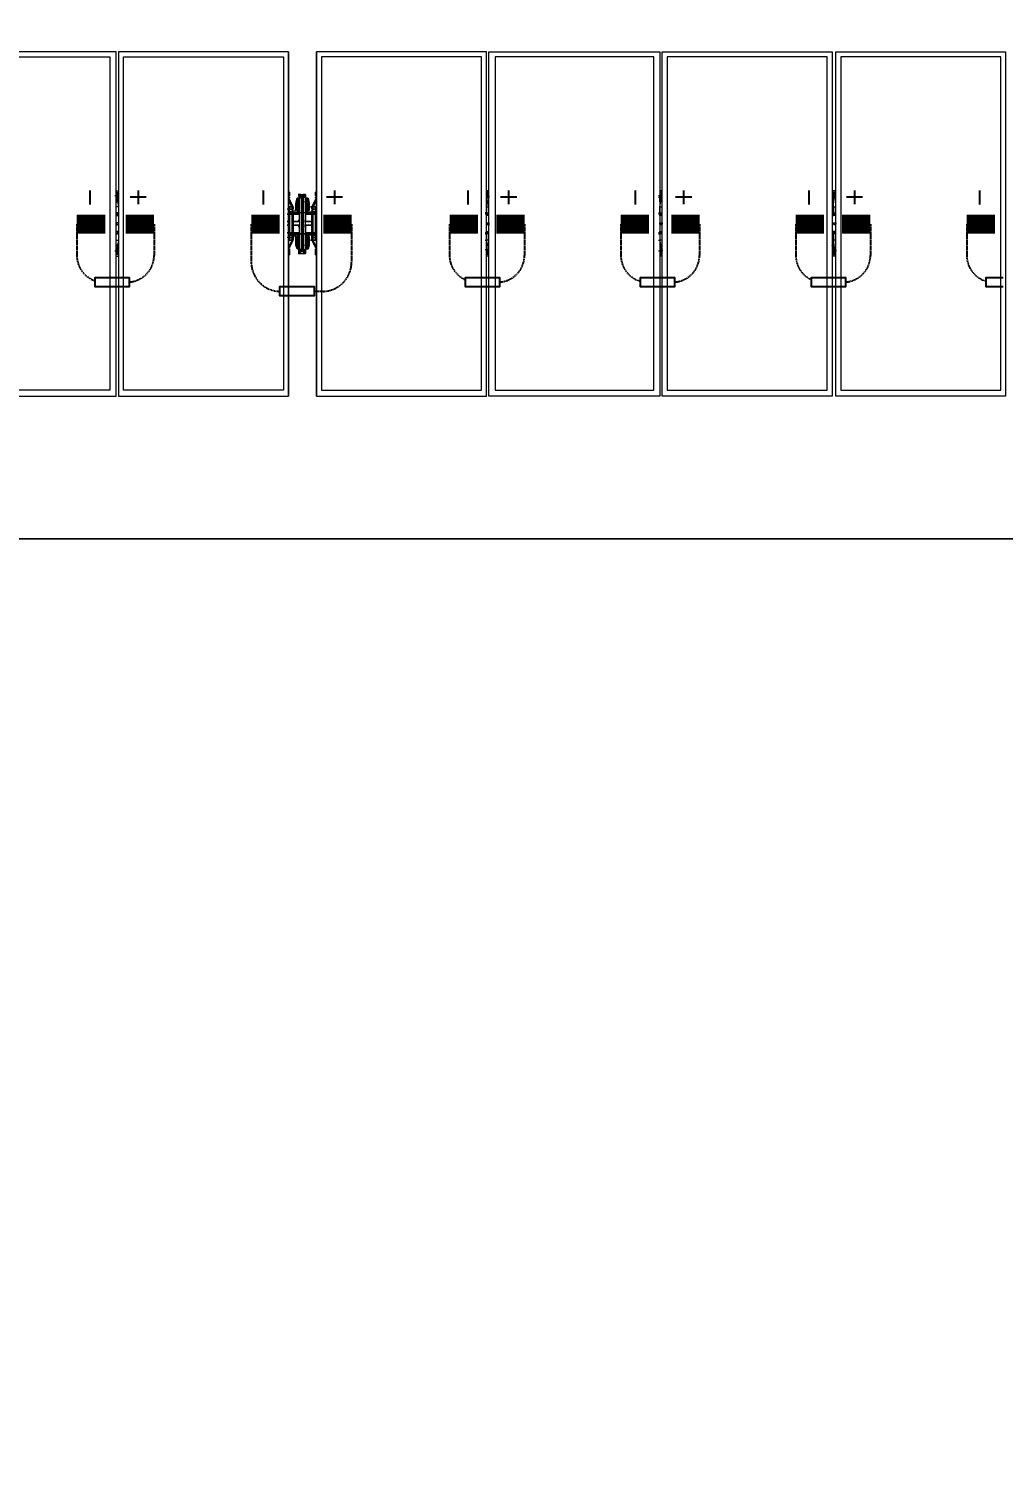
# Model space of a CAD drawing. Header units: feet. Extents: x -327 to 55127, y -2634 to 4121.
# Drawn here: x 2194.1 to 2450.3, y 2257.4 to 2634.7 of the extents above; entities that cross this region are included whole.
import ezdxf
from ezdxf.enums import TextEntityAlignment as Align
from ezdxf.lldxf.tags import DXFTag

# ---------------------------------------------------------------- set-up
doc = ezdxf.new("R2018")
doc.units = ezdxf.units.FT
doc.header["$MEASUREMENT"] = 0
doc.linetypes.add('HIDDEN', pattern=[0.375, 0.25, -0.125])
for name, color, linetype in [('E-DC HARNESS-NEG', 170, 'DC HARNESS CABLE'), ('E-HARN-COMP', 8, 'Continuous'), ('E-TRNK-CABL-NEG', 6, 'HIDDEN'), ('E-TRUNK-CABLE-POS', 6, 'HIDDEN'), ('G-ANNO-TEXT', 1, 'Continuous'), ('Polarity-Text', 7, 'Continuous')]:
    doc.layers.add(name, color=color, linetype=linetype)
doc.styles.add('NEI-A', font='arial.ttf')
doc.styles.get("Standard").update_dxf_attribs({"font": 'arial.ttf'})
tags = doc.linetypes.add('DC HARNESS CABLE', pattern='A,0.5,-0.2,["DH",Standard,S=0.1,R=0,X=-0.1,Y=-0.05],-0.2', length=0.9).pattern_tags.tags
tags[6] = DXFTag(74, 10)

# ---------------------------------------------------------------- blocks, each defined once
blk = doc.blocks.new('A$Cc93f9aa1')
at = {"lineweight": 5}
for points in [[(1.4583, 0), (1.2283, 0), (1.2283, 0.4666), (1.4583, 0.4666)], [(1.4633, 0.4666), (1.6933, 0.4666), (1.6933, 0), (1.4633, 0)], [(1.6966, 0.4666), (1.9283, 0.4666), (1.9283, 0), (1.6966, 0)], [(1.9316, 0), (2.1616, 0), (2.1616, 0.4666), (1.9316, 0.4666)], [(2.1999, 0), (2.4299, 0), (2.4299, 0.4666), (2.1999, 0.4666)], [(2.6649, 0.4666), (2.4332, 0.4666), (2.4332, 0), (2.6649, 0)], [(1.4516, 0.4583), (1.2349, 0.4583), (1.2349, 0.0067), (1.4516, 0.0067)], [(1.6866, 0.4583), (1.4699, 0.4583), (1.4699, 0.0067), (1.6866, 0.0067)], [(1.9199, 0.4583), (1.7049, 0.4583), (1.7049, 0.0067), (1.9199, 0.0067)], [(2.1549, 0.4583), (1.9383, 0.4583), (1.9383, 0.0067), (2.1549, 0.0067)], [(2.2066, 0.4583), (2.4232, 0.4583), (2.4232, 0.0067), (2.2066, 0.0067)], [(2.4416, 0.4583), (2.6566, 0.4583), (2.6566, 0.0067), (2.4416, 0.0067)], [(2.1632, 0.27), (2.1632, 0.2667), (2.1632, 0.27), (2.1632, 0.275), (2.1616, 0.275), (2.1632, 0.275)], [(2.1866, 0.2683), (2.1849, 0.2683), (2.1849, 0.2733), (2.1849, 0.2717), (2.1832, 0.2717), (2.1849, 0.2717), (2.1866, 0.2717), (2.1849, 0.2717), (2.1832, 0.27), (2.1849, 0.27), (2.1849, 0.2683)], [(2.1866, 0.2733), (2.1849, 0.2733)], [(2.1982, 0.2667), (2.1982, 0.27), (2.1982, 0.275), (2.1999, 0.275), (2.1982, 0.275), (2.1982, 0.27)], [(2.1699, 0.255), (2.1682, 0.255), (2.1666, 0.2533), (2.1682, 0.255), (2.1682, 0.2517), (2.1666, 0.2517), (2.1682, 0.2517), (2.1682, 0.255)], [(2.1666, 0.2517), (2.1666, 0.2533)], [(2.1732, 0.2567), (2.1732, 0.2517), (2.1732, 0.25), (2.1749, 0.25), (2.1749, 0.255), (2.1732, 0.255), (2.1732, 0.2567), (2.1732, 0.2583), (2.1732, 0.2667), (2.1749, 0.2667), (2.1732, 0.2667), (2.1716, 0.2617), (2.1716, 0.25), (2.1716, 0.2517), (2.1716, 0.25), (2.1716, 0.2617), (2.1732, 0.2667), (2.1732, 0.2583), (2.1749, 0.2583), (2.1749, 0.255), (2.1732, 0.255), (2.1732, 0.2567), (2.1732, 0.2583), (2.1749, 0.2583), (2.1749, 0.2667), (2.1766, 0.2667), (2.1749, 0.2667), (2.1749, 0.2583), (2.1749, 0.255), (2.1749, 0.25), (2.1732, 0.25)], [(2.1799, 0.2683), (2.1799, 0.2467), (2.1766, 0.2467), (2.1766, 0.2683)], [(2.1782, 0.2617), (2.1766, 0.2617)], [(2.1816, 0.27), (2.1799, 0.27), (2.1782, 0.27), (2.1799, 0.27)], [(2.1832, 0.2683), (2.1816, 0.2683), (2.1799, 0.2683), (2.1816, 0.2683), (2.1799, 0.2683), (2.1816, 0.2683)], [(2.1816, 0.2683), (2.1799, 0.2683)], [(2.1816, 0.27), (2.1832, 0.27)], [(2.1832, 0.2683), (2.1816, 0.2683), (2.1816, 0.27), (2.1832, 0.27), (2.1816, 0.27), (2.1832, 0.27), (2.1816, 0.27), (2.1816, 0.2683)], [(2.1816, 0.2683), (2.1816, 0.2467), (2.1849, 0.2467), (2.1849, 0.2683)], [(2.1866, 0.2667), (2.1882, 0.2667), (2.1882, 0.2583), (2.1866, 0.2583), (2.1866, 0.2667), (2.1849, 0.2667), (2.1866, 0.2667), (2.1866, 0.2583), (2.1882, 0.2583), (2.1882, 0.2667)], [(2.1866, 0.2617), (2.1849, 0.2617)], [(2.1866, 0.2617), (2.1849, 0.2617)], [(2.1882, 0.2567), (2.1882, 0.2583), (2.1882, 0.2567), (2.1882, 0.2517), (2.1882, 0.25), (2.1866, 0.25), (2.1866, 0.255), (2.1882, 0.255)], [(2.1882, 0.2667), (2.1899, 0.2617), (2.1899, 0.25), (2.1899, 0.2517), (2.1899, 0.25), (2.1899, 0.2617)], [(2.1899, 0.25), (2.1899, 0.26), (2.1899, 0.25), (2.1916, 0.25)], [(2.1949, 0.255), (2.1932, 0.255), (2.1949, 0.2533), (2.1932, 0.255)], [(2.1949, 0.2517), (2.1932, 0.2517), (2.1932, 0.215), (2.1949, 0.215), (2.1932, 0.215), (2.1932, 0.2517), (2.1949, 0.2517), (2.1932, 0.2517), (2.1932, 0.255), (2.1932, 0.2517)], [(2.1982, 0.2517), (2.1949, 0.2517), (2.1949, 0.2533), (2.1949, 0.2517)], [(1.4599, 0.235), (1.4616, 0.2333), (1.4616, 0.2317), (1.4583, 0.2317), (1.4583, 0.2333), (1.4599, 0.2333)], [(1.6949, 0.235), (1.6949, 0.2333), (1.6966, 0.2333), (1.6966, 0.2317), (1.6949, 0.2317), (1.6933, 0.2317), (1.6933, 0.2333)], [(1.9283, 0.235), (1.9299, 0.235), (1.9299, 0.2333), (1.9316, 0.2333), (1.9316, 0.2317), (1.9299, 0.2317), (1.9283, 0.2317), (1.9283, 0.2333)], [(2.1632, 0.2467), (2.1632, 0.245), (2.1616, 0.245), (2.1632, 0.245), (2.1649, 0.245), (2.1649, 0.2467), (2.1649, 0.2483), (2.1632, 0.2483)], [(2.1632, 0.235), (2.1616, 0.235)], [(2.1632, 0.235), (2.1616, 0.235)], [(2.1649, 0.2483), (2.1632, 0.2467), (2.1649, 0.245), (2.1666, 0.2467)], [(2.1649, 0.2483), (2.1632, 0.2467), (2.1649, 0.245), (2.1666, 0.2467)], [(2.1649, 0.2483), (2.1666, 0.2483)], [(2.1666, 0.245), (2.1666, 0.2483), (2.1666, 0.2467), (2.1649, 0.2467), (2.1666, 0.2467), (2.1649, 0.2467), (2.1666, 0.2467), (2.1649, 0.2467), (2.1666, 0.2467), (2.1649, 0.2467), (2.1666, 0.2467), (2.1649, 0.2467), (2.1666, 0.2467), (2.1649, 0.2467), (2.1666, 0.2467), (2.1649, 0.2467), (2.1666, 0.2467), (2.1649, 0.2467), (2.1666, 0.2467), (2.1649, 0.2467), (2.1666, 0.2467), (2.1666, 0.245), (2.1649, 0.245)], [(2.1666, 0.215), (2.1682, 0.215), (2.1682, 0.2517), (2.1666, 0.2517), (2.1682, 0.2517), (2.1682, 0.215)], [(2.1766, 0.245), (2.1682, 0.245)], [(2.1749, 0.2483), (2.1766, 0.2483)], [(2.1866, 0.2483), (2.1849, 0.2483)], [(2.1932, 0.245), (2.1849, 0.245)], [(2.1882, 0.25), (2.1866, 0.2483), (2.1866, 0.25), (2.1866, 0.2483), (2.1882, 0.25), (2.1866, 0.2483), (2.1882, 0.2483), (2.1866, 0.2483)], [(2.1966, 0.2483), (2.1949, 0.2467), (2.1966, 0.245), (2.1982, 0.2467)], [(2.1966, 0.2483), (2.1949, 0.2467), (2.1966, 0.245), (2.1982, 0.2467)], [(2.1966, 0.245), (2.1982, 0.245), (2.1982, 0.2467), (2.1982, 0.2483), (2.1966, 0.2483), (2.1949, 0.2483), (2.1949, 0.2467), (2.1949, 0.245)], [(2.2016, 0.245), (2.1999, 0.245)], [(2.2016, 0.235), (2.1999, 0.235)], [(2.2016, 0.235), (2.1999, 0.235)], [(2.4332, 0.235), (2.4316, 0.235), (2.4316, 0.2333), (2.4299, 0.2333), (2.4299, 0.2317), (2.4316, 0.2317), (2.4332, 0.2317), (2.4332, 0.2333)], [(2.1632, 0.23), (2.1616, 0.23)], [(2.1632, 0.23), (2.1616, 0.23)], [(2.1632, 0.2167), (2.1649, 0.2167), (2.1649, 0.2183), (2.1666, 0.2183), (2.1649, 0.2183), (2.1666, 0.2183), (2.1649, 0.2183), (2.1666, 0.2183), (2.1649, 0.2183), (2.1666, 0.2183), (2.1649, 0.2183), (2.1649, 0.2167), (2.1666, 0.2167), (2.1666, 0.2183), (2.1666, 0.22), (2.1649, 0.22), (2.1632, 0.22), (2.1616, 0.22), (2.1632, 0.22), (2.1632, 0.2183)], [(2.1649, 0.22), (2.1632, 0.2183), (2.1649, 0.2167), (2.1666, 0.2183)], [(2.1649, 0.22), (2.1632, 0.2183), (2.1649, 0.2167), (2.1666, 0.2183)], [(2.1649, 0.22), (2.1632, 0.22), (2.1632, 0.2183), (2.1632, 0.2167), (2.1649, 0.2167), (2.1666, 0.2167), (2.1666, 0.2183), (2.1666, 0.22)], [(2.1649, 0.2167), (2.1666, 0.2167), (2.1666, 0.2183), (2.1649, 0.2183), (2.1649, 0.22), (2.1666, 0.22), (2.1666, 0.2183), (2.1649, 0.2183), (2.1666, 0.2183), (2.1649, 0.2183), (2.1666, 0.2183), (2.1649, 0.2183), (2.1666, 0.2183), (2.1649, 0.2183), (2.1666, 0.2183), (2.1649, 0.2183), (2.1649, 0.22), (2.1666, 0.22), (2.1666, 0.2183), (2.1666, 0.2167)], [(2.1682, 0.22), (2.1766, 0.22)], [(2.1732, 0.1983), (2.1716, 0.205), (2.1716, 0.215), (2.1716, 0.2133), (2.1716, 0.215), (2.1716, 0.205)], [(2.1732, 0.2133), (2.1732, 0.2083), (2.1732, 0.21), (2.1749, 0.21), (2.1749, 0.2117), (2.1749, 0.215), (2.1732, 0.215), (2.1732, 0.2083), (2.1732, 0.2067), (2.1732, 0.2083), (2.1732, 0.21), (2.1749, 0.21), (2.1749, 0.2117), (2.1749, 0.215), (2.1749, 0.2167), (2.1732, 0.215), (2.1749, 0.2167), (2.1732, 0.215), (2.1749, 0.2167), (2.1749, 0.215), (2.1732, 0.215)], [(2.1849, 0.22), (2.1932, 0.22)], [(2.1882, 0.2167), (2.1866, 0.2167), (2.1882, 0.215), (2.1866, 0.2167), (2.1882, 0.215), (2.1866, 0.2167), (2.1882, 0.2167), (2.1866, 0.2167), (2.1849, 0.2167), (2.1866, 0.2167)], [(2.1882, 0.2067), (2.1882, 0.2083), (2.1882, 0.215), (2.1866, 0.215), (2.1866, 0.2117), (2.1866, 0.21), (2.1882, 0.21), (2.1882, 0.2083)], [(2.1882, 0.1983), (2.1899, 0.205), (2.1899, 0.215), (2.1899, 0.2133), (2.1899, 0.215), (2.1899, 0.205)], [(2.1966, 0.22), (2.1949, 0.2183), (2.1966, 0.2167), (2.1982, 0.2183)], [(2.1966, 0.22), (2.1949, 0.2183), (2.1966, 0.2167), (2.1982, 0.2183)], [(2.1966, 0.2167), (2.1982, 0.2167), (2.1982, 0.2183), (2.1982, 0.22), (2.1966, 0.22), (2.1949, 0.22), (2.1949, 0.2183), (2.1949, 0.2167)], [(2.1982, 0.2183), (2.1966, 0.2183)], [(2.1982, 0.2183), (2.1966, 0.2183)], [(2.2016, 0.23), (2.1999, 0.23)], [(2.2016, 0.23), (2.1999, 0.23)], [(2.2016, 0.22), (2.1999, 0.22)], [(2.1616, 0.19), (2.1632, 0.19), (2.1632, 0.195), (2.1632, 0.19)], [(2.1666, 0.21), (2.1666, 0.2117), (2.1666, 0.2133), (2.1632, 0.2133), (2.1632, 0.21)], [(2.1632, 0.1983), (2.1632, 0.1967)], [(2.1666, 0.2133), (2.1682, 0.2133), (2.1682, 0.21), (2.1682, 0.2133)], [(2.1699, 0.21), (2.1682, 0.21), (2.1682, 0.2117), (2.1666, 0.2117), (2.1682, 0.2117), (2.1682, 0.21)], [(2.1732, 0.1983), (2.1732, 0.2067), (2.1749, 0.2067), (2.1749, 0.1983)], [(2.1732, 0.1983), (2.1749, 0.1983), (2.1749, 0.2067), (2.1732, 0.2067)], [(2.1749, 0.21), (2.1749, 0.2067)], [(2.1766, 0.1983), (2.1749, 0.1983)], [(2.1782, 0.2033), (2.1766, 0.2033)], [(2.1782, 0.2033), (2.1766, 0.2033)], [(2.1799, 0.195), (2.1782, 0.195)], [(2.1832, 0.1983), (2.1816, 0.1983), (2.1799, 0.1983), (2.1816, 0.1983)], [(2.1832, 0.1967), (2.1816, 0.1967)], [(2.1866, 0.2033), (2.1849, 0.2033)], [(2.1866, 0.2033), (2.1849, 0.2033)], [(2.1866, 0.1983), (2.1849, 0.1983)], [(2.1866, 0.2067), (2.1866, 0.21)], [(2.1882, 0.1983), (2.1866, 0.1983), (2.1866, 0.2067), (2.1882, 0.2067)], [(2.1882, 0.1983), (2.1882, 0.2067), (2.1866, 0.2067), (2.1866, 0.1983)], [(2.1949, 0.21), (2.1932, 0.21)], [(2.1982, 0.1967), (2.1982, 0.1983)], [(2.1999, 0.19), (2.1982, 0.19), (2.1982, 0.195), (2.1982, 0.19)]]:
    blk.add_lwpolyline(points, close=True, dxfattribs=at)
for points in [[(2.1616, 0.4666), (2.1616, 0)], [(2.1999, 0), (2.1999, 0.4666)], [(2.1549, 0.0067), (2.1549, 0.4583)], [(2.2066, 0.0067), (2.2066, 0.4583)], [(1.4583, 0.2767), (1.4633, 0.2767)], [(1.4616, 0.2683), (1.4616, 0.27), (1.4616, 0.2733), (1.4599, 0.2733), (1.4599, 0.275), (1.4616, 0.275)], [(1.4599, 0.275), (1.4599, 0.2733), (1.4599, 0.27)], [(1.4633, 0.255), (1.4616, 0.255), (1.4616, 0.2633), (1.4599, 0.2733)], [(1.6933, 0.2767), (1.6966, 0.2767)], [(1.6949, 0.2733), (1.6949, 0.275), (1.6949, 0.2733)], [(1.6966, 0.2683), (1.6966, 0.27), (1.6966, 0.2717), (1.6949, 0.2717), (1.6949, 0.2733), (1.6949, 0.27)], [(1.6983, 0.255), (1.6966, 0.255), (1.6966, 0.2567), (1.6949, 0.2633), (1.6949, 0.2733)], [(1.9283, 0.2767), (1.9316, 0.2767)], [(1.9283, 0.2733), (1.9283, 0.27)], [(1.9333, 0.255), (1.9316, 0.255), (1.9316, 0.2567), (1.9299, 0.2633), (1.9299, 0.2733), (1.9299, 0.275), (1.9299, 0.27), (1.9316, 0.2683)], [(2.1799, 0.2467), (2.1799, 0.2667), (2.1799, 0.2683), (2.1799, 0.27), (2.1782, 0.27), (2.1766, 0.27), (2.1782, 0.27), (2.1766, 0.27), (2.1766, 0.2733), (2.1766, 0.2717), (2.1782, 0.2717), (2.1766, 0.2717), (2.1766, 0.2733), (2.1766, 0.2683), (2.1782, 0.2683), (2.1766, 0.2683), (2.1766, 0.27), (2.1766, 0.2617), (2.1766, 0.2383), (2.1766, 0.235), (2.1782, 0.235), (2.1766, 0.235), (2.1782, 0.235), (2.1766, 0.235), (2.1682, 0.235), (2.1682, 0.23), (2.1766, 0.23), (2.1782, 0.23), (2.1766, 0.23), (2.1782, 0.23), (2.1766, 0.23), (2.1782, 0.23), (2.1766, 0.23), (2.1782, 0.23), (2.1766, 0.23), (2.1782, 0.23)], [(2.1766, 0.2733), (2.1832, 0.2733), (2.1849, 0.2733), (2.1782, 0.2733), (2.1766, 0.2733), (2.1782, 0.2733), (2.1766, 0.2733), (2.1782, 0.2733)], [(2.1849, 0.2367), (2.1849, 0.235), (2.1866, 0.235), (2.1849, 0.235), (2.1849, 0.2383), (2.1849, 0.2617), (2.1849, 0.27), (2.1866, 0.27), (2.1849, 0.27), (2.1866, 0.27), (2.1849, 0.27), (2.1866, 0.27), (2.1849, 0.27), (2.1849, 0.2733), (2.1849, 0.2717)], [(2.1849, 0.2733), (2.1866, 0.2733)], [(2.4332, 0.2767), (2.4299, 0.2767)], [(2.4316, 0.255), (2.4299, 0.255), (2.4299, 0.2567), (2.4316, 0.2633), (2.4316, 0.2733), (2.4316, 0.275), (2.4316, 0.27), (2.4299, 0.2683)], [(2.4332, 0.27), (2.4332, 0.2733)], [(1.4633, 0.2467), (1.4616, 0.2467), (1.4616, 0.255)], [(1.6983, 0.2467), (1.6966, 0.2467), (1.6966, 0.255)], [(1.9333, 0.2467), (1.9316, 0.2467), (1.9316, 0.255)], [(2.1632, 0.2517), (2.1666, 0.2517), (2.1632, 0.2517), (2.1632, 0.25), (2.1616, 0.25), (2.1616, 0.2517), (2.1632, 0.2517), (2.1632, 0.255), (2.1666, 0.255), (2.1666, 0.2533), (2.1666, 0.255), (2.1682, 0.255), (2.1632, 0.265), (2.1682, 0.255), (2.1666, 0.255), (2.1632, 0.255), (2.1632, 0.2517), (2.1632, 0.25), (2.1616, 0.25), (2.1616, 0.215), (2.1632, 0.215), (2.1632, 0.2133), (2.1666, 0.2133), (2.1666, 0.2117), (2.1666, 0.21), (2.1682, 0.21), (2.1632, 0.2), (2.1682, 0.21), (2.1666, 0.21), (2.1632, 0.21), (2.1632, 0.2133), (2.1616, 0.2133), (2.1616, 0.215), (2.1616, 0.2133)], [(2.1632, 0.2667), (2.1632, 0.2667)], [(2.1632, 0.2667), (2.1632, 0.2667)], [(2.1799, 0.2717), (2.1782, 0.2717), (2.1766, 0.2717), (2.1782, 0.27), (2.1799, 0.27), (2.1799, 0.2683), (2.1799, 0.2667), (2.1816, 0.2667), (2.1832, 0.2667), (2.1816, 0.2667), (2.1799, 0.2667), (2.1799, 0.2467), (2.1799, 0.2683), (2.1766, 0.2683), (2.1766, 0.2467), (2.1799, 0.2467), (2.1799, 0.2183), (2.1799, 0.1967), (2.1766, 0.1967), (2.1766, 0.2183), (2.1749, 0.2183), (2.1749, 0.2167), (2.1766, 0.2167), (2.1749, 0.2167), (2.1766, 0.2167), (2.1749, 0.2167), (2.1766, 0.2167), (2.1749, 0.2167), (2.1766, 0.2167), (2.1682, 0.2167)], [(2.1699, 0.235), (2.1682, 0.235), (2.1766, 0.235), (2.1766, 0.2383), (2.1766, 0.2617), (2.1766, 0.27), (2.1782, 0.27), (2.1766, 0.27), (2.1782, 0.27)], [(2.1682, 0.2483), (2.1766, 0.2483), (2.1749, 0.2483), (2.1732, 0.25), (2.1749, 0.2483), (2.1766, 0.2483), (2.1749, 0.2483), (2.1732, 0.25), (2.1716, 0.25), (2.1716, 0.26), (2.1716, 0.25), (2.1732, 0.25), (2.1749, 0.2483), (2.1732, 0.25), (2.1749, 0.2483), (2.1749, 0.25), (2.1749, 0.2483), (2.1749, 0.2467), (2.1766, 0.2467), (2.1766, 0.2183), (2.1799, 0.2183), (2.1799, 0.2467), (2.1816, 0.2467), (2.1816, 0.2183), (2.1849, 0.2183), (2.1849, 0.2467), (2.1866, 0.2467), (2.1866, 0.2483), (2.1849, 0.2483), (2.1932, 0.2483)], [(2.1732, 0.26), (2.1732, 0.26)], [(2.1732, 0.26), (2.1732, 0.26)], [(2.1766, 0.2717), (2.1782, 0.27)], [(2.1782, 0.2717), (2.1766, 0.2717)], [(2.1766, 0.27), (2.1766, 0.27)], [(2.1766, 0.27), (2.1766, 0.27)], [(2.1766, 0.2617), (2.1782, 0.2617)], [(2.1766, 0.2617), (2.1782, 0.2617)], [(2.1782, 0.27), (2.1799, 0.27)], [(2.1782, 0.27), (2.1799, 0.27)], [(2.1932, 0.2167), (2.1849, 0.2167), (2.1866, 0.2167), (2.1866, 0.2183), (2.1849, 0.2183), (2.1849, 0.1967), (2.1816, 0.1967), (2.1816, 0.2183), (2.1799, 0.2183), (2.1799, 0.2467), (2.1816, 0.2467), (2.1816, 0.2683), (2.1849, 0.2683), (2.1849, 0.2467), (2.1816, 0.2467), (2.1816, 0.2183), (2.1849, 0.2183), (2.1849, 0.2467)], [(2.1832, 0.2717), (2.1849, 0.2717), (2.1832, 0.27), (2.1849, 0.27), (2.1849, 0.2617), (2.1849, 0.2383), (2.1849, 0.235), (2.1866, 0.235), (2.1849, 0.235), (2.1932, 0.235), (2.1932, 0.23), (2.1849, 0.23), (2.1849, 0.2267), (2.1849, 0.23), (2.1866, 0.23), (2.1849, 0.23), (2.1866, 0.23), (2.1849, 0.23)], [(2.1849, 0.27), (2.1849, 0.27)], [(2.1849, 0.27), (2.1849, 0.27)], [(2.1866, 0.2583), (2.1866, 0.255)], [(2.1866, 0.2583), (2.1866, 0.255), (2.1882, 0.255), (2.1882, 0.2567)], [(2.1866, 0.255), (2.1866, 0.25), (2.1882, 0.25), (2.1882, 0.2567)], [(2.1882, 0.26), (2.1882, 0.26)], [(2.1882, 0.26), (2.1882, 0.26)], [(2.1999, 0.2517), (2.1999, 0.25), (2.1999, 0.2517), (2.1982, 0.2517), (2.1982, 0.255), (2.1949, 0.255), (2.1949, 0.2533), (2.1949, 0.255), (2.1932, 0.255), (2.1982, 0.265), (2.1932, 0.255), (2.1949, 0.255), (2.1982, 0.255), (2.1982, 0.2517), (2.1982, 0.25), (2.1999, 0.25), (2.1999, 0.215), (2.1982, 0.215), (2.1982, 0.2133), (2.1949, 0.2133), (2.1949, 0.2117), (2.1949, 0.21), (2.1949, 0.2117), (2.1932, 0.2117), (2.1932, 0.21), (2.1932, 0.2133), (2.1949, 0.2133), (2.1949, 0.2117), (2.1932, 0.2117), (2.1932, 0.21), (2.1932, 0.2133), (2.1949, 0.2133), (2.1982, 0.2133), (2.1982, 0.215), (2.1999, 0.215), (2.1999, 0.25), (2.1982, 0.25), (2.1982, 0.2517), (2.1999, 0.2517), (2.2016, 0.2517)], [(2.1982, 0.2667), (2.1982, 0.2667)], [(2.1982, 0.2667), (2.1982, 0.2667)], [(2.4316, 0.2467), (2.4299, 0.2467), (2.4299, 0.255)], [(1.4583, 0.2467), (1.4616, 0.2467)], [(1.4583, 0.245), (1.4616, 0.245), (1.4633, 0.245)], [(1.4583, 0.2433), (1.4616, 0.2433), (1.4633, 0.2433)], [(1.4616, 0.2433), (1.4616, 0.245)], [(1.6933, 0.2467), (1.6966, 0.2467)], [(1.6933, 0.245), (1.6966, 0.245), (1.6983, 0.245)], [(1.6966, 0.245), (1.6966, 0.2433), (1.6933, 0.2433)], [(1.9283, 0.2467), (1.9316, 0.2467)], [(1.9283, 0.245), (1.9316, 0.245), (1.9333, 0.245)], [(1.9316, 0.245), (1.9316, 0.2433), (1.9283, 0.2433)], [(2.1632, 0.2133), (2.1632, 0.215), (2.1616, 0.215), (2.1616, 0.25), (2.1616, 0.2517)], [(2.1616, 0.2517), (2.1632, 0.2517), (2.1616, 0.2517)], [(2.1632, 0.2483), (2.1632, 0.2483)], [(2.1666, 0.2483), (2.1649, 0.2483), (2.1632, 0.2483), (2.1632, 0.2467), (2.1632, 0.245), (2.1649, 0.245), (2.1666, 0.245), (2.1666, 0.2467), (2.1666, 0.2483), (2.1649, 0.2483)], [(2.1632, 0.2467), (2.1632, 0.2467)], [(2.1632, 0.245), (2.1632, 0.245)], [(2.1649, 0.2483), (2.1649, 0.2483)], [(2.1649, 0.2483), (2.1649, 0.245)], [(2.1649, 0.2467), (2.1666, 0.2467)], [(2.1649, 0.245), (2.1666, 0.245)], [(2.1649, 0.245), (2.1649, 0.245)], [(2.1666, 0.2517), (2.1666, 0.2517)], [(2.1666, 0.2483), (2.1666, 0.2483)], [(2.1666, 0.2467), (2.1666, 0.2483)], [(2.1666, 0.2467), (2.1666, 0.2467)], [(2.1666, 0.245), (2.1666, 0.2467)], [(2.1666, 0.245), (2.1666, 0.245)], [(2.1682, 0.2517), (2.1682, 0.2517)], [(2.1682, 0.2517), (2.1682, 0.2517)], [(2.1749, 0.245), (2.1732, 0.2467), (2.1682, 0.2467)], [(2.1682, 0.235), (2.1682, 0.23)], [(2.1749, 0.2483), (2.1766, 0.2483)], [(2.1749, 0.2483), (2.1766, 0.2483)], [(2.1832, 0.1933), (2.1849, 0.1933), (2.1832, 0.195), (2.1849, 0.1933), (2.1832, 0.1933), (2.1766, 0.1933), (2.1782, 0.1933), (2.1766, 0.1933), (2.1766, 0.195), (2.1766, 0.1967), (2.1766, 0.195), (2.1782, 0.195), (2.1766, 0.1933), (2.1782, 0.1933), (2.1766, 0.1933), (2.1782, 0.195), (2.1799, 0.195), (2.1782, 0.195), (2.1766, 0.195), (2.1766, 0.1967), (2.1766, 0.195), (2.1766, 0.1933), (2.1782, 0.195), (2.1799, 0.195), (2.1799, 0.1967), (2.1816, 0.1967), (2.1832, 0.1967), (2.1816, 0.1967), (2.1799, 0.1967), (2.1816, 0.1967), (2.1799, 0.1967), (2.1799, 0.2467), (2.1816, 0.2467)], [(2.1766, 0.2467), (2.1766, 0.2183), (2.1799, 0.2183), (2.1799, 0.1983), (2.1799, 0.1967), (2.1816, 0.1967), (2.1816, 0.195), (2.1799, 0.195), (2.1816, 0.195), (2.1832, 0.195), (2.1816, 0.195), (2.1832, 0.195), (2.1849, 0.1933), (2.1849, 0.195), (2.1866, 0.195), (2.1849, 0.195), (2.1849, 0.1967), (2.1849, 0.195), (2.1866, 0.195)], [(2.1782, 0.2367), (2.1766, 0.2367), (2.1782, 0.2367), (2.1766, 0.2367), (2.1766, 0.2383), (2.1766, 0.2367), (2.1766, 0.235), (2.1782, 0.235), (2.1766, 0.235), (2.1766, 0.2367)], [(2.1949, 0.235), (2.1932, 0.235), (2.1849, 0.235), (2.1866, 0.235), (2.1849, 0.235), (2.1849, 0.2367), (2.1849, 0.2383), (2.1849, 0.2367), (2.1866, 0.2367), (2.1849, 0.2367), (2.1866, 0.2367)], [(2.1866, 0.2483), (2.1882, 0.25)], [(2.1866, 0.2483), (2.1882, 0.25)], [(2.1866, 0.2483), (2.1882, 0.2483)], [(2.1866, 0.2483), (2.1882, 0.2483)], [(2.1932, 0.2467), (2.1882, 0.2467), (2.1866, 0.245)], [(2.1932, 0.2517), (2.1932, 0.2517)], [(2.1932, 0.2517), (2.1932, 0.2517)], [(2.1932, 0.23), (2.1932, 0.235)], [(2.1949, 0.2517), (2.1949, 0.2517)], [(2.1982, 0.2467), (2.1982, 0.2483), (2.1966, 0.2483), (2.1949, 0.2483), (2.1949, 0.2467), (2.1949, 0.245), (2.1949, 0.2483), (2.1966, 0.2483), (2.1966, 0.245), (2.1949, 0.245), (2.1966, 0.245), (2.1949, 0.245), (2.1949, 0.2467), (2.1949, 0.2483), (2.1966, 0.2483), (2.1966, 0.2467), (2.1966, 0.245), (2.1982, 0.245), (2.1982, 0.2467), (2.1966, 0.2467), (2.1982, 0.2467), (2.1966, 0.2467), (2.1982, 0.2467), (2.1966, 0.2467), (2.1982, 0.2467), (2.1966, 0.2467), (2.1982, 0.2467), (2.1966, 0.2467), (2.1982, 0.2467), (2.1966, 0.2467), (2.1982, 0.2467), (2.1966, 0.2467), (2.1982, 0.2467), (2.1966, 0.2467), (2.1982, 0.2467), (2.1966, 0.2467), (2.1982, 0.2467), (2.1966, 0.2467)], [(2.1949, 0.2483), (2.1949, 0.2483)], [(2.1949, 0.2467), (2.1949, 0.2467)], [(2.1949, 0.245), (2.1949, 0.245)], [(2.1966, 0.2483), (2.1966, 0.2483)], [(2.1966, 0.245), (2.1966, 0.245)], [(2.1982, 0.2483), (2.1982, 0.2483)], [(2.1982, 0.2467), (2.1982, 0.2467)], [(2.1982, 0.245), (2.1982, 0.245)], [(2.4332, 0.2467), (2.4299, 0.2467)], [(2.4332, 0.245), (2.4299, 0.245), (2.4316, 0.245)], [(2.4299, 0.245), (2.4299, 0.2433), (2.4332, 0.2433)], [(1.4583, 0.2217), (1.4633, 0.2217), (1.4616, 0.2217), (1.4616, 0.22)], [(1.4633, 0.22), (1.4616, 0.22), (1.4583, 0.22)], [(1.4616, 0.2183), (1.4583, 0.2183)], [(1.4616, 0.21), (1.4616, 0.2183), (1.4633, 0.2183)], [(1.6933, 0.2217), (1.6966, 0.2217), (1.6966, 0.22)], [(1.6933, 0.22), (1.6966, 0.22), (1.6983, 0.22)], [(1.6966, 0.2183), (1.6933, 0.2183)], [(1.6983, 0.2183), (1.6966, 0.2183), (1.6966, 0.21), (1.6949, 0.2), (1.6949, 0.1917), (1.6966, 0.1917)], [(1.9283, 0.2217), (1.9316, 0.2217), (1.9316, 0.22)], [(1.9283, 0.22), (1.9316, 0.22), (1.9333, 0.22)], [(1.9316, 0.2183), (1.9283, 0.2183)], [(1.9299, 0.1917), (1.9299, 0.2), (1.9316, 0.21), (1.9316, 0.2183), (1.9333, 0.2183)], [(2.1632, 0.22), (2.1632, 0.22)], [(2.1632, 0.2183), (2.1632, 0.2183)], [(2.1632, 0.2167), (2.1632, 0.2167)], [(2.1649, 0.22), (2.1649, 0.22)], [(2.1649, 0.2167), (2.1649, 0.2167)], [(2.1666, 0.22), (2.1666, 0.22)], [(2.1666, 0.2183), (2.1666, 0.2183)], [(2.1666, 0.2167), (2.1666, 0.2167)], [(2.1666, 0.215), (2.1666, 0.215)], [(2.1666, 0.215), (2.1666, 0.215)], [(2.1766, 0.23), (2.1766, 0.2267), (2.1766, 0.23), (2.1682, 0.23), (2.1699, 0.23)], [(2.1682, 0.2183), (2.1732, 0.2183), (2.1749, 0.22)], [(2.1682, 0.215), (2.1682, 0.215)], [(2.1682, 0.215), (2.1682, 0.215)], [(2.1716, 0.215), (2.1716, 0.205), (2.1716, 0.215), (2.1732, 0.215), (2.1749, 0.2167), (2.1732, 0.215)], [(2.1782, 0.195), (2.1766, 0.195), (2.1766, 0.1967), (2.1766, 0.195), (2.1766, 0.2033), (2.1766, 0.2267), (2.1766, 0.23), (2.1766, 0.2267), (2.1766, 0.2033), (2.1766, 0.195)], [(2.1766, 0.2183), (2.1766, 0.1967), (2.1799, 0.1967), (2.1799, 0.1983), (2.1799, 0.2183), (2.1816, 0.2183), (2.1799, 0.2183)], [(2.1866, 0.23), (2.1849, 0.23), (2.1866, 0.23), (2.1849, 0.23), (2.1866, 0.23), (2.1849, 0.23), (2.1849, 0.2267), (2.1849, 0.2033), (2.1849, 0.195), (2.1832, 0.195), (2.1849, 0.1933), (2.1782, 0.1933), (2.1799, 0.1933)], [(2.1816, 0.2183), (2.1816, 0.1967), (2.1849, 0.1967), (2.1849, 0.2183)], [(2.1849, 0.195), (2.1849, 0.2033), (2.1849, 0.2267), (2.1849, 0.23), (2.1932, 0.23), (2.1949, 0.23)], [(2.1866, 0.22), (2.1882, 0.2183), (2.1932, 0.2183)], [(2.1866, 0.2167), (2.1866, 0.215)], [(2.1866, 0.2167), (2.1866, 0.215)], [(2.1882, 0.215), (2.1866, 0.2167)], [(2.1882, 0.215), (2.1866, 0.2167)], [(2.1866, 0.215), (2.1866, 0.2117)], [(2.1866, 0.215), (2.1882, 0.215), (2.1882, 0.2133)], [(2.1899, 0.215), (2.1899, 0.205), (2.1899, 0.215), (2.1916, 0.215)], [(2.1932, 0.215), (2.1932, 0.215)], [(2.1999, 0.2133), (2.1999, 0.215), (2.1999, 0.2133), (2.1982, 0.2133), (2.1982, 0.21), (2.1949, 0.21), (2.1932, 0.21), (2.1982, 0.2), (2.1932, 0.21), (2.1949, 0.21), (2.1982, 0.21), (2.1982, 0.2133), (2.1999, 0.2133), (2.2016, 0.2133)], [(2.1932, 0.215), (2.1932, 0.215)], [(2.1949, 0.2183), (2.1949, 0.22)], [(2.1966, 0.22), (2.1949, 0.22)], [(2.1949, 0.22), (2.1949, 0.2183)], [(2.1949, 0.22), (2.1949, 0.22)], [(2.1966, 0.22), (2.1949, 0.22)], [(2.1966, 0.22), (2.1949, 0.22)], [(2.1949, 0.2183), (2.1949, 0.22)], [(2.1949, 0.2167), (2.1949, 0.2183)], [(2.1949, 0.2183), (2.1949, 0.2167)], [(2.1949, 0.2183), (2.1949, 0.2183)], [(2.1949, 0.2183), (2.1949, 0.2167), (2.1966, 0.2167)], [(2.1949, 0.2167), (2.1966, 0.2167)], [(2.1949, 0.2167), (2.1966, 0.2167)], [(2.1949, 0.2167), (2.1949, 0.2167)], [(2.1949, 0.215), (2.1949, 0.215)], [(2.1949, 0.215), (2.1949, 0.215)], [(2.1966, 0.2183), (2.1966, 0.22)], [(2.1982, 0.22), (2.1966, 0.22)], [(2.1966, 0.22), (2.1966, 0.22)], [(2.1966, 0.2183), (2.1966, 0.22)], [(2.1966, 0.2183), (2.1982, 0.2183)], [(2.1966, 0.2183), (2.1982, 0.2183)], [(2.1966, 0.2183), (2.1982, 0.2183)], [(2.1966, 0.2183), (2.1982, 0.2183)], [(2.1966, 0.2183), (2.1982, 0.2183)], [(2.1966, 0.2183), (2.1982, 0.2183)], [(2.1966, 0.2183), (2.1982, 0.2183)], [(2.1966, 0.2183), (2.1982, 0.2183)], [(2.1966, 0.2167), (2.1966, 0.2183)], [(2.1966, 0.2183), (2.1982, 0.2183)], [(2.1966, 0.2183), (2.1982, 0.2183)], [(2.1966, 0.2183), (2.1982, 0.2183)], [(2.1966, 0.2183), (2.1982, 0.2183)], [(2.1966, 0.2183), (2.1982, 0.2183)], [(2.1966, 0.2183), (2.1966, 0.2167)], [(2.1966, 0.2183), (2.1982, 0.2183)], [(2.1966, 0.2167), (2.1982, 0.2167)], [(2.1966, 0.2167), (2.1966, 0.2167)], [(2.1982, 0.22), (2.1982, 0.22)], [(2.1982, 0.2183), (2.1982, 0.22)], [(2.1982, 0.2183), (2.1982, 0.2183)], [(2.1982, 0.2167), (2.1982, 0.2183)], [(2.1982, 0.2167), (2.1982, 0.2167)], [(2.4332, 0.2217), (2.4299, 0.2217), (2.4299, 0.22)], [(2.4332, 0.22), (2.4299, 0.22), (2.4316, 0.22)], [(2.4316, 0.1917), (2.4316, 0.2), (2.4299, 0.21), (2.4299, 0.2183), (2.4316, 0.2183)], [(2.4299, 0.2183), (2.4332, 0.2183)], [(1.4633, 0.21), (1.4616, 0.21), (1.4616, 0.2), (1.4599, 0.1933), (1.4599, 0.1917), (1.4616, 0.1917)], [(1.4616, 0.1967), (1.4616, 0.195), (1.4616, 0.1933), (1.4599, 0.1917), (1.4599, 0.19), (1.4616, 0.19)], [(1.4599, 0.195), (1.4599, 0.1917), (1.4599, 0.19)], [(1.6949, 0.19), (1.6949, 0.1933), (1.6966, 0.1933), (1.6966, 0.195), (1.6966, 0.1967)], [(1.6949, 0.195), (1.6949, 0.1917), (1.6949, 0.19), (1.6966, 0.19)], [(1.9283, 0.195), (1.9283, 0.1917)], [(1.9316, 0.1967), (1.9299, 0.195), (1.9299, 0.19), (1.9316, 0.19)], [(2.1616, 0.2133), (2.1632, 0.2133), (2.1616, 0.2133)], [(2.1632, 0.1983), (2.1632, 0.1983)], [(2.1632, 0.1983), (2.1632, 0.1983)], [(2.1632, 0.195), (2.1632, 0.195)], [(2.1632, 0.195), (2.1632, 0.195)], [(2.1732, 0.205), (2.1732, 0.205)], [(2.1732, 0.205), (2.1732, 0.205)], [(2.1732, 0.1983), (2.1732, 0.1983)], [(2.1732, 0.1983), (2.1732, 0.1983)], [(2.1766, 0.1933), (2.1782, 0.195), (2.1799, 0.195), (2.1799, 0.1967), (2.1816, 0.1967), (2.1816, 0.195), (2.1832, 0.195), (2.1816, 0.195), (2.1832, 0.195), (2.1849, 0.195), (2.1849, 0.1967), (2.1849, 0.195), (2.1849, 0.1967), (2.1849, 0.195), (2.1849, 0.1933), (2.1866, 0.1933), (2.1849, 0.1933), (2.1866, 0.1933)], [(2.1766, 0.195), (2.1766, 0.195)], [(2.1766, 0.195), (2.1766, 0.195)], [(2.1849, 0.195), (2.1849, 0.195)], [(2.1849, 0.195), (2.1849, 0.195)], [(2.1866, 0.2117), (2.1866, 0.21), (2.1882, 0.21), (2.1882, 0.2083)], [(2.1882, 0.2083), (2.1882, 0.2133)], [(2.1882, 0.205), (2.1882, 0.205)], [(2.1882, 0.205), (2.1882, 0.205)], [(2.1882, 0.1983), (2.1882, 0.1983)], [(2.1882, 0.1983), (2.1882, 0.1983)], [(2.1982, 0.1983), (2.1982, 0.1983)], [(2.1982, 0.1983), (2.1982, 0.1983)], [(2.1982, 0.195), (2.1982, 0.195)], [(2.1982, 0.195), (2.1982, 0.195)], [(2.4299, 0.1967), (2.4316, 0.195), (2.4316, 0.19), (2.4332, 0.19)], [(2.4332, 0.195), (2.4332, 0.1917), (2.4316, 0.1917), (2.4316, 0.19)], [(1.4583, 0.1883), (1.4633, 0.1883)], [(1.6933, 0.1883), (1.6966, 0.1883)], [(1.9283, 0.1883), (1.9316, 0.1883)], [(1.9316, 0.1917), (1.9299, 0.1917), (1.9299, 0.19)], [(2.4332, 0.1883), (2.4299, 0.1883)]]:
    blk.add_lwpolyline(points, dxfattribs=at)
at = {"color": 8, "lineweight": 5, "true_color": 0x808080}
for points in [[(1.4583, 0.2767), (1.4633, 0.2767)], [(1.4599, 0.2733), (1.4583, 0.2583)], [(1.4633, 0.2733), (1.4616, 0.2733), (1.4616, 0.275), (1.4599, 0.275)], [(1.4599, 0.2733), (1.4599, 0.2733)], [(1.6933, 0.2767), (1.6966, 0.2767)], [(1.6949, 0.2733), (1.6933, 0.2583)], [(1.6966, 0.2733), (1.6966, 0.275), (1.6949, 0.275)], [(1.6949, 0.2733), (1.6949, 0.2733)], [(1.9283, 0.2767), (1.9316, 0.2767)], [(1.9283, 0.2733), (1.9283, 0.2733)], [(1.9299, 0.2733), (1.9283, 0.2583)], [(1.9316, 0.2733), (1.9299, 0.275)], [(2.4332, 0.2767), (2.4299, 0.2767)], [(2.4299, 0.2733), (2.4316, 0.275)], [(2.4316, 0.2733), (2.4332, 0.2583)], [(2.4332, 0.2733), (2.4332, 0.2733)], [(1.4583, 0.2717), (1.4583, 0.2717)], [(1.4583, 0.2683), (1.4583, 0.27), (1.4599, 0.27)], [(1.4583, 0.255), (1.4616, 0.255)], [(1.4633, 0.27), (1.4616, 0.27), (1.4616, 0.2683), (1.4633, 0.2617)], [(1.4633, 0.2683), (1.4616, 0.2683), (1.4616, 0.2667), (1.4633, 0.2667)], [(1.6933, 0.2683), (1.6933, 0.27)], [(1.6933, 0.255), (1.6966, 0.255)], [(1.6966, 0.2617), (1.6966, 0.27), (1.6983, 0.27)], [(1.6966, 0.2667), (1.6966, 0.2683)], [(1.9316, 0.27), (1.9299, 0.27), (1.9283, 0.27), (1.9283, 0.2683)], [(1.9283, 0.255), (1.9316, 0.255)], [(1.9299, 0.27), (1.9316, 0.2683), (1.9316, 0.2617)], [(1.9316, 0.2667), (1.9316, 0.2683), (1.9333, 0.2683)], [(2.1616, 0.27), (2.1632, 0.27), (2.1616, 0.27)], [(2.1616, 0.27), (2.1632, 0.27), (2.1616, 0.27)], [(2.1766, 0.2717), (2.1766, 0.2717)], [(2.1766, 0.2717), (2.1766, 0.2717)], [(2.1782, 0.27), (2.1799, 0.27)], [(2.1782, 0.27), (2.1799, 0.27)], [(2.1816, 0.27), (2.1832, 0.27), (2.1816, 0.27)], [(2.1832, 0.27), (2.1816, 0.27), (2.1832, 0.27)], [(2.1832, 0.27), (2.1849, 0.27)], [(2.1832, 0.27), (2.1849, 0.27)], [(2.1832, 0.27), (2.1849, 0.27)], [(2.1832, 0.27), (2.1849, 0.27)], [(2.1849, 0.2717), (2.1849, 0.2717)], [(2.1849, 0.2717), (2.1849, 0.2717)], [(2.1849, 0.27), (2.1849, 0.2617)], [(2.1849, 0.2617), (2.1849, 0.27)], [(2.1999, 0.27), (2.1982, 0.27), (2.1999, 0.27)], [(2.1999, 0.27), (2.1982, 0.27), (2.1999, 0.27)], [(2.4299, 0.27), (2.4316, 0.27), (2.4299, 0.2683), (2.4299, 0.2617)], [(2.4299, 0.2667), (2.4299, 0.2683), (2.4316, 0.2683)], [(2.4332, 0.255), (2.4299, 0.255)], [(2.4332, 0.2683), (2.4332, 0.27), (2.4349, 0.27)], [(1.4616, 0.21), (1.4583, 0.21)], [(1.4583, 0.2067), (1.4599, 0.1917)], [(1.4583, 0.1967), (1.4583, 0.195), (1.4599, 0.195)], [(1.4633, 0.195), (1.4616, 0.195), (1.4616, 0.1967), (1.4633, 0.2033)], [(1.4633, 0.1967), (1.4616, 0.1967), (1.4616, 0.1983), (1.4633, 0.1983)], [(1.6966, 0.21), (1.6933, 0.21)], [(1.6933, 0.2067), (1.6949, 0.1917)], [(1.6933, 0.1967), (1.6933, 0.195), (1.6949, 0.195)], [(1.6966, 0.2033), (1.6966, 0.195), (1.6983, 0.195)], [(1.6983, 0.1967), (1.6966, 0.1967), (1.6966, 0.1983)], [(1.9316, 0.21), (1.9283, 0.21)], [(1.9283, 0.2067), (1.9299, 0.1917)], [(1.9316, 0.195), (1.9299, 0.195), (1.9283, 0.195), (1.9283, 0.1967)], [(1.9316, 0.2033), (1.9316, 0.1967), (1.9299, 0.195)], [(1.9316, 0.1967), (1.9316, 0.1983)], [(2.1782, 0.195), (2.1799, 0.195)], [(2.1782, 0.195), (2.1799, 0.195)], [(2.1782, 0.195), (2.1799, 0.195)], [(2.1782, 0.195), (2.1799, 0.195)], [(2.4299, 0.21), (2.4332, 0.21)], [(2.4299, 0.195), (2.4316, 0.195), (2.4299, 0.1967), (2.4299, 0.2033)], [(2.4299, 0.1967), (2.4299, 0.1983)], [(2.4332, 0.2067), (2.4316, 0.1917)], [(2.4332, 0.1967), (2.4332, 0.195), (2.4349, 0.195)], [(1.4583, 0.1883), (1.4633, 0.1883)], [(1.4599, 0.19), (1.4616, 0.19), (1.4616, 0.1917), (1.4633, 0.1917)], [(1.4599, 0.1917), (1.4599, 0.1917)], [(1.6933, 0.1883), (1.6966, 0.1883)], [(1.6949, 0.19), (1.6966, 0.1917)], [(1.6949, 0.1917), (1.6949, 0.1917)], [(1.9283, 0.1917), (1.9283, 0.1917)], [(1.9283, 0.1883), (1.9316, 0.1883)], [(1.9299, 0.19), (1.9299, 0.1917), (1.9316, 0.1917)], [(2.1766, 0.1933), (2.1766, 0.1933)], [(2.1766, 0.1933), (2.1766, 0.1933)], [(2.1849, 0.1933), (2.1849, 0.1933)], [(2.1849, 0.1933), (2.1849, 0.1933)], [(2.4316, 0.19), (2.4316, 0.1917), (2.4299, 0.1917)], [(2.4332, 0.1883), (2.4299, 0.1883)], [(2.4332, 0.1917), (2.4332, 0.1917)]]:
    blk.add_lwpolyline(points, dxfattribs=at)
for points in [[(2.1766, 0.2733), (2.1766, 0.2717)], [(2.1849, 0.2717), (2.1849, 0.2733)], [(1.6949, 0.27), (1.6933, 0.27)], [(2.1616, 0.2667), (2.1632, 0.2667)], [(2.1666, 0.255), (2.1616, 0.265), (2.1632, 0.265), (2.1616, 0.265)], [(2.1632, 0.255), (2.1616, 0.255), (2.1616, 0.2567), (2.1616, 0.255)], [(2.1749, 0.2583), (2.1766, 0.2583)], [(2.1766, 0.255), (2.1749, 0.255)], [(2.1766, 0.235), (2.1766, 0.2383), (2.1766, 0.2617), (2.1766, 0.27), (2.1766, 0.2617), (2.1766, 0.2383), (2.1766, 0.235), (2.1782, 0.235)], [(2.1816, 0.27), (2.1799, 0.27), (2.1782, 0.27), (2.1799, 0.27), (2.1782, 0.27), (2.1799, 0.27)], [(2.1799, 0.27), (2.1782, 0.27)], [(2.1849, 0.27), (2.1832, 0.27)], [(2.1849, 0.235), (2.1849, 0.2383), (2.1849, 0.2617), (2.1849, 0.2383)], [(2.1849, 0.2583), (2.1866, 0.2583)], [(2.1866, 0.255), (2.1849, 0.255)], [(2.1999, 0.265), (2.1982, 0.265), (2.1999, 0.265), (2.1949, 0.255)], [(2.1999, 0.2667), (2.1982, 0.2667)], [(2.1999, 0.255), (2.1999, 0.2567), (2.1999, 0.255), (2.1982, 0.255)], [(2.1632, 0.25), (2.1632, 0.2483)], [(2.1632, 0.245), (2.1632, 0.22)], [(2.1666, 0.2483), (2.1666, 0.2517)], [(2.1666, 0.22), (2.1666, 0.245)], [(2.1749, 0.25), (2.1766, 0.25)], [(2.1782, 0.2367), (2.1766, 0.2367)], [(2.1782, 0.2367), (2.1766, 0.2367)], [(2.1849, 0.25), (2.1866, 0.25)], [(2.1866, 0.2367), (2.1849, 0.2367)], [(2.1866, 0.2367), (2.1849, 0.2367)], [(2.1866, 0.235), (2.1849, 0.235)], [(2.1949, 0.2517), (2.1949, 0.2483)], [(2.1949, 0.245), (2.1949, 0.22)], [(2.1982, 0.2483), (2.1982, 0.25)], [(2.1982, 0.22), (2.1982, 0.245)], [(2.1632, 0.2167), (2.1632, 0.215)], [(2.1666, 0.215), (2.1666, 0.2167)], [(2.1766, 0.215), (2.1749, 0.215)], [(2.1782, 0.23), (2.1766, 0.23), (2.1766, 0.2033), (2.1766, 0.195), (2.1766, 0.2033), (2.1766, 0.2267), (2.1766, 0.23)], [(2.1782, 0.2283), (2.1766, 0.2283)], [(2.1782, 0.2283), (2.1766, 0.2283)], [(2.1866, 0.23), (2.1849, 0.23)], [(2.1849, 0.23), (2.1849, 0.2033), (2.1849, 0.2267)], [(2.1866, 0.2283), (2.1849, 0.2283)], [(2.1866, 0.2283), (2.1849, 0.2283)], [(2.1866, 0.215), (2.1849, 0.215)], [(2.1949, 0.2167), (2.1949, 0.215)], [(2.1982, 0.215), (2.1982, 0.2167)], [(2.1616, 0.21), (2.1632, 0.21), (2.1616, 0.21), (2.1616, 0.2117)], [(2.1616, 0.2017), (2.1666, 0.21)], [(2.1616, 0.2), (2.1632, 0.2)], [(2.1616, 0.1983), (2.1632, 0.1983)], [(2.1616, 0.1967), (2.1632, 0.1967)], [(2.1616, 0.195), (2.1632, 0.195)], [(2.1749, 0.2117), (2.1766, 0.2117)], [(2.1766, 0.2067), (2.1749, 0.2067)], [(2.1799, 0.195), (2.1782, 0.195)], [(2.1799, 0.195), (2.1782, 0.195)], [(2.1832, 0.1967), (2.1816, 0.1967), (2.1799, 0.1967), (2.1816, 0.1967)], [(2.1849, 0.2033), (2.1849, 0.195), (2.1832, 0.195), (2.1849, 0.195), (2.1832, 0.195), (2.1816, 0.195), (2.1832, 0.195), (2.1849, 0.195), (2.1832, 0.195), (2.1849, 0.195)], [(2.1849, 0.2117), (2.1866, 0.2117)], [(2.1866, 0.2067), (2.1849, 0.2067)], [(2.1949, 0.21), (2.1999, 0.2017)], [(2.1982, 0.21), (2.1999, 0.21), (2.1999, 0.2117), (2.1999, 0.21)], [(2.1999, 0.2), (2.1982, 0.2)], [(2.1999, 0.1983), (2.1982, 0.1983)], [(2.1999, 0.1967), (2.1982, 0.1967)], [(2.1999, 0.195), (2.1982, 0.195)], [(2.1782, 0.1933), (2.1766, 0.1933)], [(2.1866, 0.1933), (2.1849, 0.1933)]]:
    blk.add_lwpolyline(points, close=True, dxfattribs=at)
blk = doc.blocks.new('DETAIL_TITLE')
at = {"style": 'NEI-A', "flags": 8}
blk.add_attdef('#', text='', height=0.2, dxfattribs=at).set_placement((0.5922, -0.5109), align=Align.MIDDLE_CENTER)
at = {"lineweight": 30, "flags": 104}
blk.add_attdef('DETAIL_TITLE', text='', height=0.2, dxfattribs=at).set_placement((0.9099, -0.5251), align=Align.BOTTOM_LEFT)
at = {"style": 'NEI-A'}
for tag, p in [('SCALE:', (0.9386, -0.7379)), ('1"_=_', (1.5474, -0.7379))]:
    blk.add_attdef(tag, text='', height=0.1, dxfattribs=at).set_placement(p, align=Align.BOTTOM_LEFT)

msp = doc.modelspace()

# ---------------------------------------------------------------- linework, layer by layer
at = {"layer": 'E-DC HARNESS-NEG', "ltscale": 0.5}
msp.add_lwpolyline([(2670.68, 2500.55), (812.5, 2500.68)], dxfattribs=at)
at = {"layer": 'E-HARN-COMP', "const_width": 5}
for points in [[(2206.74, 2583.32), (2214.2, 2583.32)], [(2219.6, 2583.32), (2227.06, 2583.32)], [(2252.58, 2583.32), (2260.04, 2583.32)], [(2271.51, 2583.32), (2278.97, 2583.32)], [(2304.71, 2583.32), (2312.17, 2583.32)], [(2316.98, 2583.32), (2324.43, 2583.32)], [(2349.74, 2583.32), (2357.19, 2583.32)], [(2362.98, 2583.32), (2370.43, 2583.32)], [(2395.73, 2583.32), (2403.19, 2583.32)], [(2407.9, 2583.32), (2415.36, 2583.32)], [(2440.66, 2583.32), (2448.11, 2583.32)]]:
    msp.add_lwpolyline(points, dxfattribs=at)
at = {"layer": 'E-HARN-COMP'}
for points in [[(2216.02, 2569.23), (2211.46, 2569.23), (2211.46, 2566.91), (2216.02, 2566.91)], [(2216.02, 2566.91), (2220.58, 2566.91), (2220.58, 2569.23), (2216.02, 2569.23)], [(2313.4, 2569.23), (2308.83, 2569.23), (2308.83, 2566.91), (2313.4, 2566.91)], [(2313.4, 2566.91), (2317.96, 2566.91), (2317.96, 2569.23), (2313.4, 2569.23)], [(2359.39, 2569.23), (2354.83, 2569.23), (2354.83, 2566.91), (2359.39, 2566.91)], [(2359.39, 2566.91), (2363.96, 2566.91), (2363.96, 2569.23), (2359.39, 2569.23)], [(2404.32, 2569.23), (2399.76, 2569.23), (2399.76, 2566.91), (2404.32, 2566.91)], [(2404.32, 2566.91), (2408.88, 2566.91), (2408.88, 2569.23), (2404.32, 2569.23)], [(2450.28, 2569.23), (2445.72, 2569.23), (2445.72, 2566.91), (2450.28, 2566.91)], [(2264.62, 2566.84), (2260.06, 2566.84), (2260.06, 2564.51), (2264.62, 2564.51)], [(2264.62, 2564.51), (2269.18, 2564.51), (2269.18, 2566.84), (2264.62, 2566.84)]]:
    msp.add_lwpolyline(points, dxfattribs=at)
at = {"layer": 'E-TRNK-CABL-NEG', "ltscale": 0.1}
for points in [[(2206.74, 2583.32), (2206.74, 2575.08, 0.319123), (2211.46, 2568.44, 0.319123)], [(2252.58, 2583.32), (2252.58, 2573.35, 0.404462), (2260.06, 2565.61)], [(2304.71, 2583.32), (2304.71, 2575.08, 0.294061), (2308.83, 2568.68, 0.294061)], [(2349.74, 2583.32), (2349.74, 2575.08, 0.334879), (2354.83, 2568.32, 0.334879)], [(2395.73, 2583.32), (2395.73, 2575.08, 0.289984), (2399.76, 2568.73, 0.289984)], [(2440.66, 2583.32), (2440.66, 2575.08, 0.333388), (2445.72, 2568.33, 0.333388)]]:
    msp.add_lwpolyline(points, format="xyb", dxfattribs=at)
at = {"layer": 'E-TRUNK-CABLE-POS', "ltscale": 0.1}
for points in [[(2227.06, 2583.32), (2227.06, 2575.08, -0.391396), (2220.58, 2568.08, -0.391396)], [(2278.97, 2583.32), (2278.97, 2573.35, -0.404462), (2271.48, 2565.61), (2269.18, 2565.61)], [(2324.43, 2583.32), (2324.43, 2575.08, -0.391396), (2317.96, 2568.08, -0.391396)], [(2370.43, 2583.32), (2370.43, 2575.08, -0.391396), (2363.96, 2568.08, -0.391396)], [(2415.36, 2583.32), (2415.36, 2575.08, -0.391396), (2408.88, 2568.08, -0.391396)]]:
    msp.add_lwpolyline(points, format="xyb", dxfattribs=at)
at = {"layer": 'Polarity-Text'}
for p, q in [((2210.14, 2592.1), (2210.14, 2588.48)), ((2222.86, 2592.17), (2222.86, 2588.55)), ((2255.73, 2592.1), (2255.73, 2588.48)), ((2274.47, 2592.17), (2274.47, 2588.55)), ((2309.49, 2592.1), (2309.49, 2588.48)), ((2320.24, 2592.17), (2320.24, 2588.55)), ((2353.52, 2592.1), (2353.52, 2588.48)), ((2366.24, 2592.17), (2366.24, 2588.55)), ((2399.13, 2592.1), (2399.13, 2588.48)), ((2411.16, 2592.17), (2411.16, 2588.55)), ((2444.06, 2592.1), (2444.06, 2588.48)), ((2225, 2590.36), (2220.73, 2590.36)), ((2276.61, 2590.36), (2272.33, 2590.36)), ((2322.38, 2590.36), (2318.1, 2590.36)), ((2368.38, 2590.36), (2364.1, 2590.36)), ((2413.3, 2590.36), (2409.03, 2590.36))]:
    msp.add_line(p, q, dxfattribs=at)

# ---------------------------------------------------------------- block references
at = {"xscale": 194.04614304, "yscale": 194.04614304, "zscale": 194.04614304, "rotation": 180}
msp.add_blockref('A$Cc93f9aa1', (2689.23, 2628.59), dxfattribs=at)
at = {"layer": 'G-ANNO-TEXT'}
ref = msp.add_blockref('DETAIL_TITLE', (64.44, 3394.18), dxfattribs=dict(at, xscale=128.9267043143703, yscale=128.9267043143703, zscale=128.9267043143703))
lines = msp.add_mtext('{\\LDC BLOCK TYPE-1 (3) STRINGS (78) MODULES [580W] }', dxfattribs={"layer": '0', "insert": (181.75, 3365.15), "char_height": 1362.0506, "attachment_point": 1})
ref.add_attrib('DETAIL_TITLE', '', (181.75, 3365.15)).embed_mtext(lines)

doc.saveas('drawing.dxf')
